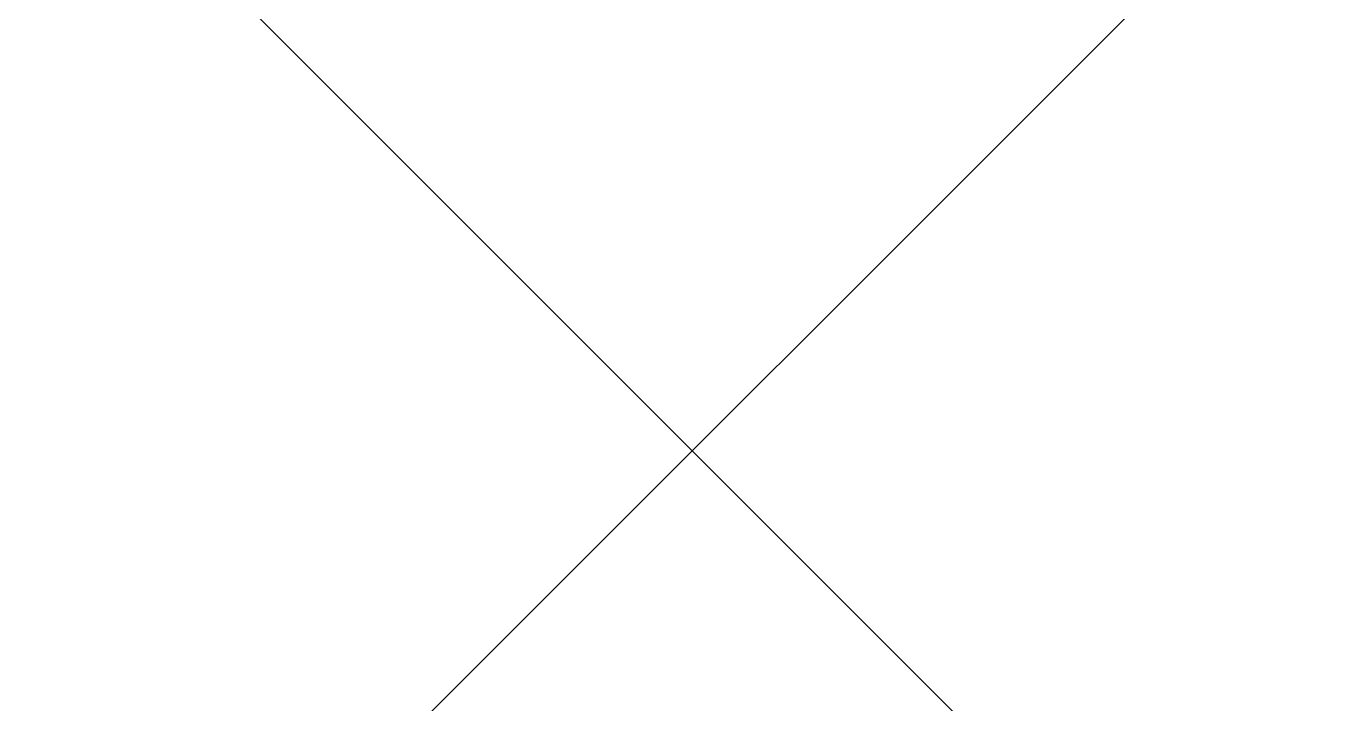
# Model space of a CAD drawing. Header units: inches. Extents: x 0 to 11.7, y 0 to 8.3.
# Drawn here: x 4.4229392 to 4.423213, y 3.8416202 to 3.8417611 of the extents above; entities that cross this region are included whole.
import ezdxf

# ---------------------------------------------------------------- set-up
doc = ezdxf.new("R2010")
doc.units = ezdxf.units.IN
doc.header["$LTSCALE"] = 0.64311
doc.header["$MEASUREMENT"] = 0
doc.layers.get('0').update_dxf_attribs({"linetype": 'CONTINUOUS'})

msp = doc.modelspace()

# ---------------------------------------------------------------- linework, layer by layer
at = {"color": 7, "linetype": 'CONTINUOUS'}
for p, q in [((4.42320847, 3.84154222), (4.4055682, 3.85917861)), ((4.44058829, 3.85917939), (4.42294723, 3.84154221))]:
    msp.add_line(p, q, dxfattribs=at)
msp.add_open_spline([(4.42500735, 3.26874994), (4.4249434, 3.26881361), (4.42483261, 3.26902457), (4.424695, 3.26942923), (4.42455354, 3.27000707), (4.42440881, 3.27075666), (4.42426097, 3.27168272), (4.42404479, 3.27327084), (4.42377922, 3.27570479), (4.42347215, 3.27916144), (4.42302254, 3.28517417), (4.42247664, 3.29439899), (4.42185454, 3.30741848), (4.42135856, 3.31983773), (4.42096226, 3.33092937), (4.42066148, 3.34002426), (4.42036838, 3.34958504), (4.41997388, 3.36326741), (4.41948054, 3.38160656), (4.41864081, 3.41396325), (4.41757692, 3.45792037), (4.41655146, 3.50359417), (4.41574546, 3.54140425), (4.41516539, 3.56992903), (4.41458538, 3.59839721), (4.41378118, 3.63590374), (4.41275863, 3.68091978), (4.411693, 3.72404248), (4.41094111, 3.75217175), (4.41053994, 3.76668149), (4.41025076, 3.77677996), (4.4099619, 3.78638171), (4.4096689, 3.79550443), (4.40936826, 3.80414024), (4.40897332, 3.81458087), (4.40856146, 3.82425012), (4.40811969, 3.8330996), (4.40780316, 3.83877097), (4.40748695, 3.84376363), (4.40717286, 3.84806203), (4.40686224, 3.8516559), (4.40659359, 3.85420536), (4.40637385, 3.85588538), (4.40622225, 3.8568774), (4.40607331, 3.85769158), (4.40592718, 3.85832908), (4.40580022, 3.85874973), (4.4056937, 3.85899576), (4.405622, 3.85911941), (4.40555031, 3.8592028), (4.40547112, 3.85924657), (4.40538643, 3.85923554), (4.40534317, 3.85920066), (4.40532231, 3.85917989)], degree=3, knots=[0, 0, 0, 0, 0.000458, 0.001178, 0.002178, 0.003468, 0.005053, 0.006935, 0.0116, 0.017473, 0.024541, 0.042191, 0.064356, 0.090672, 0.105251, 0.120667, 0.136842, 0.153782, 0.190115, 0.229922, 0.318004, 0.413203, 0.461713, 0.509882, 0.557958, 0.60618, 0.700221, 0.786412, 0.825036, 0.84299, 0.860057, 0.876293, 0.891728, 0.906367, 0.920134, 0.944738, 0.955469, 0.965089, 0.973557, 0.98085, 0.986955, 0.991858, 0.993855, 0.995551, 0.996949, 0.998053, 0.998869, 0.999173, 0.999412, 0.999592, 0.999728, 0.999851, 1, 1, 1, 1], dxfattribs=at)

doc.saveas('drawing.dxf')
